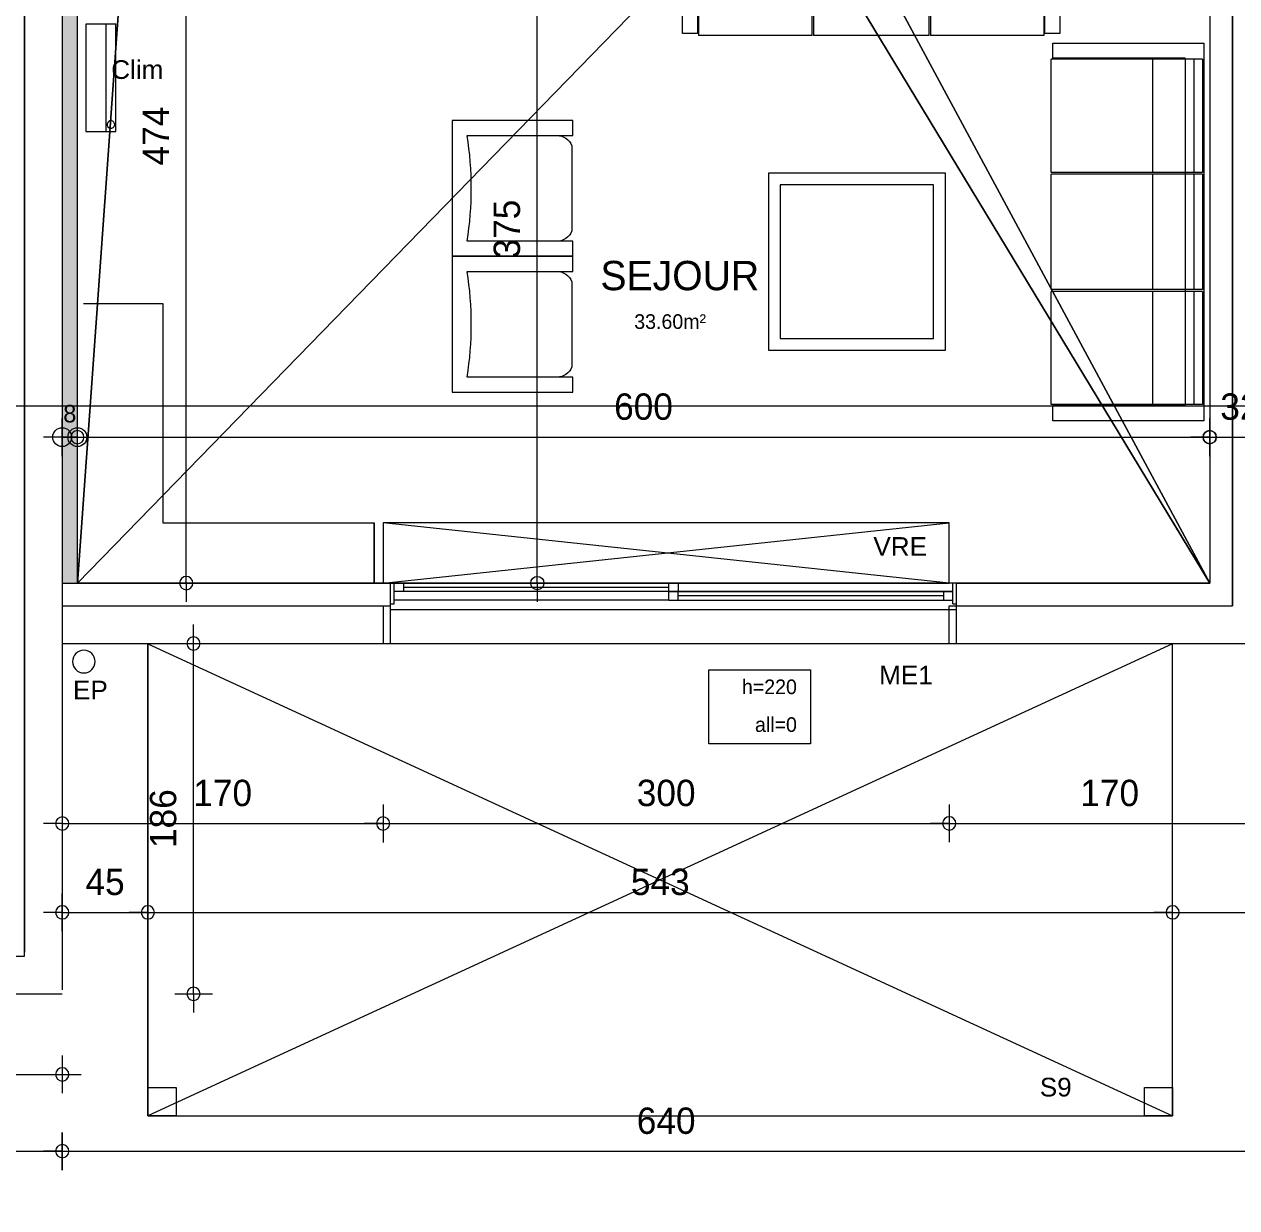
# Model space of a CAD drawing. Header units: metres. Extents: x -30.4 to 29.6, y -50.6 to 0.4.
# Drawn here: x -22.44 to -16.02, y -32.6 to -26.34 of the extents above; entities that cross this region are included whole.
import ezdxf
from ezdxf.enums import TextEntityAlignment as Align
from ezdxf.lldxf.tags import DXFTag

# ---------------------------------------------------------------- set-up
doc = ezdxf.new("R2010")
doc.units = ezdxf.units.M
doc.header["$MEASUREMENT"] = 0
for name, color, linetype in [('Calque commun', 7, 'Continuous'), ('Cotations', 7, 'Continuous'), ('Textes', 7, 'Continuous')]:
    doc.layers.add(name, color=color, linetype=linetype)
doc.styles.add('Arial4', font='arial.ttf', dxfattribs={"height": 0.098961})
doc.styles.add('Century Gothic', font='GOTHIC.TTF', dxfattribs={"height": 0.139636})
doc.styles.add('Century Gothic15', font='GOTHIC.TTF', dxfattribs={"height": 0.155151})
doc.styles.add('Century Gothic17', font='GOTHIC.TTF', dxfattribs={"height": 0.09309})
doc.styles.add('Century Gothic7', font='GOTHIC.TTF', dxfattribs={"height": 0.077575})
tags = doc.linetypes.add('DASHDOT2', pattern=[0.5, 0.25, -0.125, 0, -0.125]).pattern_tags.tags
tags[10:11] = [DXFTag(74, 4), DXFTag(75, 0), DXFTag(340, '0'), DXFTag(46, 1.0), DXFTag(50, 0.0), DXFTag(44, 0.0), DXFTag(45, 0.0)]
tags[8:9] = [DXFTag(74, 4), DXFTag(75, 0), DXFTag(340, '0'), DXFTag(46, 1.0), DXFTag(50, 0.0), DXFTag(44, 0.0), DXFTag(45, 0.0)]
tags[6:7] = [DXFTag(74, 4), DXFTag(75, 0), DXFTag(340, '0'), DXFTag(46, 1.0), DXFTag(50, 0.0), DXFTag(44, 0.0), DXFTag(45, 0.0)]
tags[4:5] = [DXFTag(74, 4), DXFTag(75, 0), DXFTag(340, '0'), DXFTag(46, 1.0), DXFTag(50, 0.0), DXFTag(44, 0.0), DXFTag(45, 0.0)]
tags = doc.linetypes.add('DOT2', pattern=[0.125, 0, -0.125]).pattern_tags.tags
tags[6:7] = [DXFTag(74, 4), DXFTag(75, 0), DXFTag(340, '0'), DXFTag(46, 1.0), DXFTag(50, 0.0), DXFTag(44, 0.0), DXFTag(45, 0.0)]
tags[4:5] = [DXFTag(74, 4), DXFTag(75, 0), DXFTag(340, '0'), DXFTag(46, 1.0), DXFTag(50, 0.0), DXFTag(44, 0.0), DXFTag(45, 0.0)]
tags = doc.linetypes.add('HIDDEN', pattern=[0.375, 0.25, -0.125]).pattern_tags.tags
tags[6:7] = [DXFTag(74, 4), DXFTag(75, 0), DXFTag(340, '0'), DXFTag(46, 1.0), DXFTag(50, 0.0), DXFTag(44, 0.0), DXFTag(45, 0.0)]
tags[4:5] = [DXFTag(74, 4), DXFTag(75, 0), DXFTag(340, '0'), DXFTag(46, 1.0), DXFTag(50, 0.0), DXFTag(44, 0.0), DXFTag(45, 0.0)]
tags = doc.linetypes.add('HIDDEN2', pattern=[0.1875, 0.125, -0.0625]).pattern_tags.tags
tags[6:7] = [DXFTag(74, 4), DXFTag(75, 0), DXFTag(340, '0'), DXFTag(46, 1.0), DXFTag(50, 0.0), DXFTag(44, 0.0), DXFTag(45, 0.0)]
tags[4:5] = [DXFTag(74, 4), DXFTag(75, 0), DXFTag(340, '0'), DXFTag(46, 1.0), DXFTag(50, 0.0), DXFTag(44, 0.0), DXFTag(45, 0.0)]

# ---------------------------------------------------------------- blocks, each defined once
blk = doc.blocks.new('Block17413')
at = {"layer": 'Calque commun', "color": 7, "linetype": 'Continuous', "lineweight": 18}
blk.add_line((-22.2388, -22.4506), (-22.2388, -31.4506), dxfattribs=at)
at = {"layer": 'Calque commun', "color": 7, "linetype": 'Continuous', "lineweight": 9}
for p, q in [((-22.4388, -22.6506), (-22.4388, -31.2507)), ((-22.5588, -22.7707), (-22.5588, -31.1306))]:
    blk.add_line(p, q, dxfattribs=at)
blk = doc.blocks.new('Block17414')
at = {"layer": 'Calque commun', "color": 7, "linetype": 'Continuous', "lineweight": 9}
blk.add_line((-24.0388, -31.2707), (-22.4388, -31.2707), dxfattribs=at)
at = {"layer": 'Calque commun', "color": 7, "linetype": 'Continuous', "lineweight": 18}
blk.add_line((-24.0388, -31.4706), (-22.2388, -31.4706), dxfattribs=at)
blk = doc.blocks.new('Block25478')
at = {"layer": 'Calque commun', "color": 7, "linetype": 'Continuous', "lineweight": 18}
blk.add_line((-15.8388, -20.6153), (-15.8388, -29.6153), dxfattribs=at)
at = {"layer": 'Calque commun', "color": 7, "linetype": 'Continuous', "lineweight": 9}
for p, q in [((-16.0388, -20.8153), (-16.0388, -29.4153)), ((-16.1588, -20.9353), (-16.1588, -29.2952))]:
    blk.add_line(p, q, dxfattribs=at)
blk = doc.blocks.new('Block25479')
at = {"layer": 'Calque commun', "color": 7, "linetype": 'Continuous', "lineweight": 9}
for p, q in [((-22.2388, -29.2952), (-22.2388, -29.6153)), ((-22.2388, -29.2952), (-20.4996, -29.2952)), ((-17.4996, -29.2952), (-16.1588, -29.2952)), ((-22.2388, -29.4153), (-20.4996, -29.4153)), ((-17.4996, -29.4153), (-16.0388, -29.4153))]:
    blk.add_line(p, q, dxfattribs=at)
at = {"layer": 'Calque commun', "color": 7, "linetype": 'Continuous', "lineweight": 18}
for p, q in [((-22.2388, -29.6153), (-20.4996, -29.6153)), ((-17.4996, -29.6153), (-15.8388, -29.6153))]:
    blk.add_line(p, q, dxfattribs=at)
blk = doc.blocks.new('new3')
at = {"layer": 'Calque commun', "color": 5, "linetype": 'Continuous', "lineweight": 9}
blk.add_arc((0, 0), 0.5, 0, 359.99941, dxfattribs=at)
blk = doc.blocks.new('DimLine25498')
at = {"layer": 'Calque commun', "color": 5, "linetype": 'Continuous', "lineweight": 9}
for p, q in [((-22.2388, -32.2047), (-22.2388, -32.4047)), ((-22.2388, -32.3047), (-22.3388, -32.3047)), ((-22.2388, -32.3047), (-15.8388, -32.3047))]:
    blk.add_line(p, q, dxfattribs=at)
at = {"layer": 'Calque commun', "color": 5, "linetype": 'Continuous', "lineweight": 9, "xscale": 0.07000000029802322, "yscale": 0.07000000029802322, "zscale": 0.07000000029802322}
blk.add_blockref('new3', (-22.2388, -32.3047), dxfattribs=at)
at = {"layer": 'Calque commun', "color": 5, "linetype": 'Continuous', "lineweight": 9, "style": 'Century Gothic'}
blk.add_text('640', height=0.13964, dxfattribs=at).set_placement((-19.0388, -32.2547), align=Align.BOTTOM_CENTER)
blk = doc.blocks.new('new8')
at = {"layer": 'Calque commun', "color": 5, "linetype": 'Continuous', "lineweight": 9}
blk.add_arc((0, 0), 0.5, 0, 359.99941, dxfattribs=at)
blk = doc.blocks.new('DimLine27372')
at = {"layer": 'Calque commun', "color": 5, "linetype": 'Continuous', "lineweight": 9}
for p, q in [((-22.2388, -32.4047, 0), (-22.2388, -32.2047, 0)), ((-28.8388, -32.3047, 0), (-22.2388, -32.3047, 0)), ((-22.2388, -32.3047, 0), (-22.1388, -32.3047, 0))]:
    blk.add_line(p, q, dxfattribs=at)
at = {"layer": 'Calque commun', "color": 5, "linetype": 'Continuous', "lineweight": 9, "xscale": 0.07000000029802322, "yscale": 0.07000000029802322, "zscale": 0.07000000029802322}
blk.add_blockref('new8', (-22.2388, -32.3047, 0), dxfattribs=at)
blk = doc.blocks.new('new15')
at = {"layer": 'Calque commun', "color": 5, "linetype": 'Continuous', "lineweight": 9}
blk.add_arc((0, 0), 0.5, 0, 359.99941, dxfattribs=at)
blk = doc.blocks.new('new16')
at = {"layer": 'Calque commun', "color": 5, "linetype": 'Continuous', "lineweight": 9}
blk.add_arc((0, 0), 0.5, 0, 359.99941, dxfattribs=at)
blk = doc.blocks.new('DimLine27605')
at = {"layer": 'Calque commun', "color": 5, "linetype": 'Continuous', "lineweight": 9}
for p, q in [((-20.5388, -30.4686), (-20.5388, -30.6686)), ((-17.5388, -30.4683), (-17.5388, -30.6683)), ((-20.5388, -30.5686), (-20.6388, -30.5686)), ((-20.5388, -30.5686), (-17.5388, -30.5683)), ((-17.5388, -30.5683), (-17.4388, -30.5683))]:
    blk.add_line(p, q, dxfattribs=at)
at = {"layer": 'Calque commun', "color": 5, "linetype": 'Continuous', "lineweight": 9, "xscale": 0.07000000054080935, "yscale": 0.07000000054080935, "zscale": 0.07000000029802322, "rotation": 0.004772001190370842}
for name, p in [('new15', (-20.5388, -30.5686)), ('new16', (-17.5388, -30.5683))]:
    blk.add_blockref(name, p, dxfattribs=at)
at = {"layer": 'Calque commun', "color": 5, "linetype": 'Continuous', "lineweight": 9, "style": 'Century Gothic'}
blk.add_text('300', height=0.13964, rotation=0.00477, dxfattribs=at).set_placement((-19.0388, -30.5185), align=Align.BOTTOM_CENTER)
blk = doc.blocks.new('new17')
at = {"layer": 'Calque commun', "color": 5, "linetype": 'Continuous', "lineweight": 9}
blk.add_arc((0, 0), 0.5, 0, 359.99941, dxfattribs=at)
blk = doc.blocks.new('new18')
at = {"layer": 'Calque commun', "color": 5, "linetype": 'Continuous', "lineweight": 9}
blk.add_arc((0, 0), 0.5, 0, 359.99941, dxfattribs=at)
blk = doc.blocks.new('DimLine27613')
at = {"layer": 'Calque commun', "color": 5, "linetype": 'Continuous', "lineweight": 9}
for p, q in [((-22.2388, -30.4686), (-22.2388, -30.6686)), ((-20.5388, -30.4686), (-20.5388, -30.6686)), ((-22.2388, -30.5686), (-22.3388, -30.5686)), ((-22.2388, -30.5686), (-20.5388, -30.5686)), ((-20.5388, -30.5686), (-20.4388, -30.5686))]:
    blk.add_line(p, q, dxfattribs=at)
at = {"layer": 'Calque commun', "color": 5, "linetype": 'Continuous', "lineweight": 9, "xscale": 0.07000000029802322, "yscale": 0.07000000029802322, "zscale": 0.07000000029802322}
for name, p in [('new17', (-22.2388, -30.5686)), ('new18', (-20.5388, -30.5686))]:
    blk.add_blockref(name, p, dxfattribs=at)
at = {"layer": 'Calque commun', "color": 5, "linetype": 'Continuous', "lineweight": 9, "style": 'Century Gothic'}
blk.add_text('170', height=0.13964, dxfattribs=at).set_placement((-21.3888, -30.5186), align=Align.BOTTOM_CENTER)
blk = doc.blocks.new('new19')
at = {"layer": 'Calque commun', "color": 5, "linetype": 'Continuous', "lineweight": 9}
blk.add_arc((0, 0), 0.5, 0, 359.99941, dxfattribs=at)
blk = doc.blocks.new('new20')
at = {"layer": 'Calque commun', "color": 5, "linetype": 'Continuous', "lineweight": 9}
blk.add_arc((0, 0), 0.5, 0, 359.99941, dxfattribs=at)
blk = doc.blocks.new('DimLine27621')
at = {"layer": 'Calque commun', "color": 5, "linetype": 'Continuous', "lineweight": 9}
for p, q in [((-17.5388, -30.4683), (-17.5388, -30.6683)), ((-15.8388, -30.4686), (-15.8388, -30.6686)), ((-17.5388, -30.5683), (-17.6388, -30.5683)), ((-17.5388, -30.5683), (-15.8388, -30.5686)), ((-15.8388, -30.5686), (-15.7388, -30.5686))]:
    blk.add_line(p, q, dxfattribs=at)
at = {"layer": 'Calque commun', "color": 5, "linetype": 'Continuous', "lineweight": 9, "xscale": 0.07000000105440485, "yscale": 0.07000000105440485, "zscale": 0.07000000029802322, "rotation": -0.008422850479484262}
for name, p in [('new19', (-17.5388, -30.5683)), ('new20', (-15.8388, -30.5686))]:
    blk.add_blockref(name, p, dxfattribs=at)
at = {"layer": 'Calque commun', "color": 5, "linetype": 'Continuous', "lineweight": 9, "style": 'Century Gothic'}
blk.add_text('170', height=0.13964, rotation=359.99158, dxfattribs=at).set_placement((-16.6888, -30.5185), align=Align.BOTTOM_CENTER)
blk = doc.blocks.new('new25')
at = {"layer": 'Calque commun', "color": 5, "linetype": 'Continuous', "lineweight": 9}
blk.add_arc((0, 0), 0.5, 0, 359.99941, dxfattribs=at)
blk = doc.blocks.new('new26')
at = {"layer": 'Calque commun', "color": 5, "linetype": 'Continuous', "lineweight": 9}
blk.add_arc((0, 0), 0.5, 0, 359.99941, dxfattribs=at)
blk = doc.blocks.new('DimLine27645')
at = {"layer": 'Calque commun', "color": 5, "linetype": 'Continuous', "lineweight": 9}
for p, q in [((-24.0388, -31.7978), (-24.0388, -31.9978)), ((-22.2388, -31.7978), (-22.2388, -31.9978)), ((-24.0388, -31.8978), (-24.1388, -31.8978)), ((-24.0388, -31.8978), (-22.2388, -31.8978)), ((-22.2388, -31.8978), (-22.1388, -31.8978))]:
    blk.add_line(p, q, dxfattribs=at)
at = {"layer": 'Calque commun', "color": 5, "linetype": 'Continuous', "lineweight": 9, "xscale": 0.07000000029802322, "yscale": 0.07000000029802322, "zscale": 0.07000000029802322}
for name, p in [('new25', (-24.0388, -31.8978)), ('new26', (-22.2388, -31.8978))]:
    blk.add_blockref(name, p, dxfattribs=at)
at = {"layer": 'Calque commun', "color": 5, "linetype": 'Continuous', "lineweight": 9, "style": 'Century Gothic'}
blk.add_text('180', height=0.13964, dxfattribs=at).set_placement((-23.1388, -31.8478), align=Align.BOTTOM_CENTER)
blk = doc.blocks.new('new39')
at = {"layer": 'Calque commun', "color": 5, "linetype": 'Continuous', "lineweight": 9}
blk.add_arc((0, 0), 0.5, 0, 359.99941, dxfattribs=at)
blk = doc.blocks.new('new40')
at = {"layer": 'Calque commun', "color": 5, "linetype": 'Continuous', "lineweight": 9}
blk.add_arc((0, 0), 0.5, 0, 359.99941, dxfattribs=at)
blk = doc.blocks.new('DimLine28175')
at = {"layer": 'Calque commun', "color": 5, "linetype": 'Continuous', "lineweight": 9}
for p, q in [((-21.5431, -29.6153), (-21.5431, -29.5153)), ((-21.6431, -29.6153), (-21.4431, -29.6153)), ((-21.5431, -31.4706), (-21.5431, -29.6153)), ((-21.6431, -31.4706), (-21.4431, -31.4706)), ((-21.5431, -31.4706), (-21.5431, -31.5707))]:
    blk.add_line(p, q, dxfattribs=at)
at = {"layer": 'Calque commun', "color": 5, "linetype": 'Continuous', "lineweight": 9, "xscale": 0.07000000029802322, "yscale": 0.07000000029802322, "zscale": 0.07000000029802322, "rotation": 90}
for name, p in [('new40', (-21.5431, -29.6153)), ('new39', (-21.5431, -31.4706))]:
    blk.add_blockref(name, p, dxfattribs=at)
at = {"layer": 'Calque commun', "color": 5, "linetype": 'Continuous', "lineweight": 9, "style": 'Century Gothic'}
blk.add_text('186', height=0.13964, rotation=90, dxfattribs=at).set_placement((-21.5931, -30.543), align=Align.BOTTOM_CENTER)
blk = doc.blocks.new('new47')
at = {"layer": 'Calque commun', "color": 5, "linetype": 'Continuous', "lineweight": 9}
blk.add_arc((0, 0), 0.5, 0, 359.99941, dxfattribs=at)
blk = doc.blocks.new('new48')
at = {"layer": 'Calque commun', "color": 5, "linetype": 'Continuous', "lineweight": 9}
blk.add_arc((0, 0), 0.5, 0, 359.99941, dxfattribs=at)
blk = doc.blocks.new('DimLine29795')
at = {"layer": 'Calque commun', "color": 5, "linetype": 'Continuous', "lineweight": 9}
for p, q in [((-16.1588, -28.6223), (-16.1588, -28.4223)), ((-15.8388, -28.6223), (-15.8388, -28.4223)), ((-16.1588, -28.5223), (-16.2588, -28.5223)), ((-16.1588, -28.5223), (-15.8388, -28.5223)), ((-15.8388, -28.5223), (-15.7388, -28.5223))]:
    blk.add_line(p, q, dxfattribs=at)
at = {"layer": 'Calque commun', "color": 5, "linetype": 'Continuous', "lineweight": 9, "extrusion": (0, 0, -1), "xscale": 0.07000000029802322, "yscale": 0.07000000029802322, "zscale": 0.07000000029802322}
for name, p in [('new47', (16.1588, -28.5223)), ('new48', (15.8388, -28.5223))]:
    blk.add_blockref(name, p, dxfattribs=at)
at = {"layer": 'Calque commun', "color": 5, "linetype": 'Continuous', "lineweight": 9, "style": 'Century Gothic'}
blk.add_text('32', height=0.13964, dxfattribs=at).set_placement((-15.9988, -28.4723), align=Align.BOTTOM_CENTER)
blk = doc.blocks.new('new447')
at = {"layer": 'Calque commun', "color": 5, "linetype": 'Continuous', "lineweight": 9}
blk.add_arc((0, 0), 0.5, 0, 359.99941, dxfattribs=at)
blk = doc.blocks.new('new448')
at = {"layer": 'Calque commun', "color": 5, "linetype": 'Continuous', "lineweight": 9}
blk.add_arc((0, 0), 0.5, 0, 359.99941, dxfattribs=at)
blk = doc.blocks.new('DimLine47105')
at = {"layer": 'Calque commun', "color": 5, "linetype": 'Continuous', "lineweight": 9}
for p, q in [((-22.2388, -31.1394), (-22.2388, -30.9394)), ((-21.7851, -31.1394), (-21.7851, -30.9394)), ((-22.2388, -31.0394), (-22.3388, -31.0394)), ((-22.2388, -31.0394), (-21.7851, -31.0394)), ((-21.7851, -31.0394), (-21.6851, -31.0394))]:
    blk.add_line(p, q, dxfattribs=at)
at = {"layer": 'Calque commun', "color": 5, "linetype": 'Continuous', "lineweight": 9, "xscale": 0.07000000029802322, "yscale": 0.07000000029802322, "zscale": 0.07000000029802322}
for name, p in [('new447', (-22.2388, -31.0394)), ('new448', (-21.7851, -31.0394))]:
    blk.add_blockref(name, p, dxfattribs=at)
at = {"layer": 'Calque commun', "color": 5, "linetype": 'Continuous', "lineweight": 9, "style": 'Century Gothic'}
blk.add_text('45', height=0.13964, dxfattribs=at).set_placement((-22.012, -30.9894), align=Align.BOTTOM_CENTER)
blk = doc.blocks.new('new449')
at = {"layer": 'Calque commun', "color": 5, "linetype": 'Continuous', "lineweight": 9}
blk.add_arc((0, 0), 0.5, 0, 359.99941, dxfattribs=at)
blk = doc.blocks.new('new450')
at = {"layer": 'Calque commun', "color": 5, "linetype": 'Continuous', "lineweight": 9}
blk.add_arc((0, 0), 0.5, 0, 359.99941, dxfattribs=at)
blk = doc.blocks.new('DimLine47113')
at = {"layer": 'Calque commun', "color": 5, "linetype": 'Continuous', "lineweight": 9}
for p, q in [((-21.7851, -31.1394), (-21.7851, -30.9394)), ((-16.3551, -31.1394), (-16.3551, -30.9394)), ((-21.7851, -31.0394), (-21.8851, -31.0394)), ((-21.7851, -31.0394), (-16.3551, -31.0394)), ((-16.3551, -31.0394), (-16.2551, -31.0394))]:
    blk.add_line(p, q, dxfattribs=at)
at = {"layer": 'Calque commun', "color": 5, "linetype": 'Continuous', "lineweight": 9, "xscale": 0.07000000029802322, "yscale": 0.07000000029802322, "zscale": 0.07000000029802322}
for name, p in [('new449', (-21.7851, -31.0394)), ('new450', (-16.3551, -31.0394))]:
    blk.add_blockref(name, p, dxfattribs=at)
at = {"layer": 'Calque commun', "color": 5, "linetype": 'Continuous', "lineweight": 9, "style": 'Century Gothic'}
blk.add_text('543', height=0.13964, dxfattribs=at).set_placement((-19.0701, -30.9894), align=Align.BOTTOM_CENTER)
blk = doc.blocks.new('new451')
at = {"layer": 'Calque commun', "color": 5, "linetype": 'Continuous', "lineweight": 9}
blk.add_arc((0, 0), 0.5, 0, 359.99941, dxfattribs=at)
blk = doc.blocks.new('new452')
at = {"layer": 'Calque commun', "color": 5, "linetype": 'Continuous', "lineweight": 9}
blk.add_arc((0, 0), 0.5, 0, 359.99941, dxfattribs=at)
blk = doc.blocks.new('DimLine47121')
at = {"layer": 'Calque commun', "color": 5, "linetype": 'Continuous', "lineweight": 9}
for p, q in [((-16.3551, -31.1394), (-16.3551, -30.9394)), ((-15.2838, -31.1394), (-15.2838, -30.9394)), ((-16.3551, -31.0394), (-16.4551, -31.0394)), ((-16.3551, -31.0394), (-15.2838, -31.0394)), ((-15.2838, -31.0394), (-15.1838, -31.0394))]:
    blk.add_line(p, q, dxfattribs=at)
at = {"layer": 'Calque commun', "color": 5, "linetype": 'Continuous', "lineweight": 9, "xscale": 0.07000000029802322, "yscale": 0.07000000029802322, "zscale": 0.07000000029802322}
for name, p in [('new451', (-16.3551, -31.0394)), ('new452', (-15.2838, -31.0394))]:
    blk.add_blockref(name, p, dxfattribs=at)
at = {"layer": 'Calque commun', "color": 5, "linetype": 'Continuous', "lineweight": 9, "style": 'Century Gothic'}
blk.add_text('107', height=0.13964, dxfattribs=at).set_placement((-15.8195, -30.9894), align=Align.BOTTOM_CENTER)
blk = doc.blocks.new('sofa3-2')
at = {"layer": 'Calque commun', "color": 8, "linetype": 'ByBlock', "lineweight": 9}
for p, q in [((0, 0), (0, -0.8)), ((2, 0), (0, 0)), ((2, 0), (2, 0)), ((2, 0), (2, 0)), ((2, 0), (2, 0)), ((2, 0), (2, 0)), ((2, -0.8), (2, 0)), ((0.685, -0.0067), (0.085, -0.0067)), ((0.085, -0.0067), (0.085, -0.1)), ((0.685, -0.054), (0.085, -0.054)), ((0.685, -0.0067), (0.685, -0.1)), ((1.305, -0.0067), (0.695, -0.0067)), ((0.695, -0.0067), (0.695, -0.1)), ((1.305, -0.054), (0.695, -0.054)), ((1.305, -0.0067), (1.305, -0.1)), ((1.915, -0.0067), (1.315, -0.0067)), ((1.315, -0.0067), (1.315, -0.1)), ((1.915, -0.054), (1.315, -0.054)), ((1.915, -0.0067), (1.915, -0.1)), ((0.08, -0.1), (0.08, -0.1)), ((0.08, -0.1), (0.08, -0.1)), ((0.08, -0.1), (0.08, -0.1)), ((0.08, -0.1), (0.08, -0.1)), ((0.085, -0.1), (0.08, -0.1)), ((0.08, -0.74), (0.08, -0.1)), ((0.685, -0.1), (0.085, -0.1)), ((0.085, -0.1), (0.085, -0.14)), ((0.085, -0.11), (0.085, -0.11)), ((0.085, -0.11), (0.085, -0.11)), ((0.695, -0.1), (0.685, -0.1)), ((0.685, -0.1), (0.685, -0.14)), ((0.685, -0.11), (0.685, -0.11)), ((0.685, -0.11), (0.685, -0.11)), ((1.305, -0.1), (0.695, -0.1)), ((0.695, -0.1), (0.695, -0.14)), ((0.695, -0.11), (0.695, -0.11)), ((0.695, -0.11), (0.695, -0.11)), ((1.315, -0.1), (1.305, -0.1)), ((1.305, -0.1), (1.305, -0.14)), ((1.305, -0.11), (1.305, -0.11)), ((1.305, -0.11), (1.305, -0.11)), ((1.915, -0.1), (1.315, -0.1)), ((1.315, -0.1), (1.315, -0.14)), ((1.315, -0.11), (1.315, -0.11)), ((1.315, -0.11), (1.315, -0.11)), ((1.92, -0.1), (1.915, -0.1)), ((1.915, -0.1), (1.915, -0.14)), ((1.915, -0.11), (1.915, -0.11)), ((1.915, -0.11), (1.915, -0.11)), ((1.92, -0.1), (1.92, -0.1)), ((1.92, -0.1), (1.92, -0.1)), ((1.92, -0.1), (1.92, -0.1)), ((1.92, -0.1), (1.92, -0.1)), ((1.92, -0.1), (1.92, -0.74)), ((0.085, -0.14), (0.085, -0.81)), ((0.685, -0.14), (0.685, -0.81)), ((0.695, -0.14), (0.695, -0.81)), ((1.305, -0.14), (1.305, -0.81)), ((1.315, -0.14), (1.315, -0.81)), ((1.915, -0.14), (1.915, -0.81)), ((0.085, -0.27), (0.685, -0.27)), ((0.695, -0.27), (1.305, -0.27)), ((1.315, -0.27), (1.915, -0.27)), ((0.08, -0.76), (0.08, -0.74)), ((0.08, -0.8), (0.08, -0.76)), ((1.92, -0.74), (1.92, -0.76)), ((1.92, -0.76), (1.92, -0.8)), ((0, -0.8), (0, -0.8)), ((0, -0.8), (0, -0.8)), ((0, -0.8), (0.08, -0.8)), ((0.08, -0.8), (0.08, -0.8)), ((0.08, -0.8), (0.08, -0.8)), ((0.085, -0.81), (0.085, -0.81)), ((0.085, -0.81), (0.085, -0.81)), ((0.085, -0.81), (0.685, -0.81)), ((0.685, -0.81), (0.685, -0.81)), ((0.685, -0.81), (0.685, -0.81)), ((0.695, -0.81), (0.695, -0.81)), ((0.695, -0.81), (0.695, -0.81)), ((0.695, -0.81), (1.305, -0.81)), ((1.305, -0.81), (1.305, -0.81)), ((1.305, -0.81), (1.305, -0.81)), ((1.315, -0.81), (1.315, -0.81)), ((1.315, -0.81), (1.315, -0.81)), ((1.315, -0.81), (1.915, -0.81)), ((1.915, -0.81), (1.915, -0.81)), ((1.915, -0.81), (1.915, -0.81)), ((1.92, -0.8), (1.92, -0.8)), ((1.92, -0.8), (1.92, -0.8)), ((1.92, -0.8), (2, -0.8))]:
    blk.add_line(p, q, dxfattribs=at)
blk = doc.blocks.new('lrtbl3-2')
at = {"layer": 'Calque commun', "color": 8, "linetype": 'ByBlock', "lineweight": 9}
for p, q in [((0, 0), (0.6, 0)), ((0, -0.6), (0, 0)), ((0.6, 0), (0.6, -0.6)), ((0.04, -0.04), (0.56, -0.04)), ((0.04, -0.56), (0.04, -0.04)), ((0.56, -0.04), (0.56, -0.56)), ((0.56, -0.56), (0.04, -0.56)), ((0.6, -0.6), (0, -0.6))]:
    blk.add_line(p, q, dxfattribs=at)
blk = doc.blocks.new('armchr2')
at = {"layer": 'Calque commun', "color": 8, "linetype": 'ByBlock', "lineweight": 9}
for p, q in [((0, -0.8), (0, 0)), ((0, 0), (0.9, 0)), ((0.9, 0), (0.9, -0.8)), ((0.1, -0.1), (0.1, -0.8)), ((0.8, -0.8), (0.8, -0.1)), ((0.1, -0.8), (0, -0.8)), ((0.1679, -0.7933), (0.7321, -0.7933)), ((0.9, -0.8), (0.8, -0.8))]:
    blk.add_line(p, q, dxfattribs=at)
at = {"layer": 'Calque commun', "color": 8, "linetype": 'ByBlock', "lineweight": 9, "extrusion": (0, 0, -1)}
blk.add_arc((-0.45, 2.0941), 2.2218, 260.93654, 279.06347, dxfattribs=at)
at = {"layer": 'Calque commun', "color": 8, "linetype": 'ByBlock', "lineweight": 9}
for centre, start, end in [((0.2046, -0.6954), 179.77216, 249.452), ((0.6954, -0.6954), 290.54802, 0.22787)]:
    blk.add_arc(centre, 0.1046, start, end, dxfattribs=at)
blk = doc.blocks.new('XMODULE1PGNONPMR')
at = {"layer": 'Calque commun', "color": 5, "linetype": 'Continuous', "lineweight": 9}
blk.add_arc((0, 0), 0.5, 0, 359.99941, dxfattribs=at)
blk = doc.blocks.new('XMODULE1PGNONPMR2')
at = {"layer": 'Calque commun', "color": 5, "linetype": 'Continuous', "lineweight": 9}
blk.add_arc((0, 0), 0.5, 0, 359.99941, dxfattribs=at)
blk = doc.blocks.new('DimLine53340')
at = {"layer": 'Calque commun', "color": 5, "linetype": 'Continuous', "lineweight": 9}
for p, q in [((6.8815, -23.6782), (6.8815, -23.4782)), ((12.8815, -23.6782), (12.8815, -23.4782)), ((6.8815, -23.5782), (6.7815, -23.5782)), ((6.8815, -23.5782), (12.8815, -23.5782)), ((12.8815, -23.5782), (12.9815, -23.5782))]:
    blk.add_line(p, q, dxfattribs=at)
at = {"layer": 'Calque commun', "color": 5, "linetype": 'Continuous', "lineweight": 9, "xscale": 0.07000000029802322, "yscale": 0.07000000029802322, "zscale": 0.07000000029802322}
for name, p in [('XMODULE1PGNONPMR', (6.8815, -23.5782)), ('XMODULE1PGNONPMR2', (12.8815, -23.5782))]:
    blk.add_blockref(name, p, dxfattribs=at)
at = {"layer": 'Calque commun', "color": 5, "linetype": 'Continuous', "lineweight": 9, "style": 'Century Gothic'}
blk.add_text('600', height=0.13964, dxfattribs=at).set_placement((9.8815, -23.5282), align=Align.BOTTOM_CENTER)
blk = doc.blocks.new('XMODULE1PGNONPMR13')
at = {"layer": 'Calque commun', "color": 5, "linetype": 'Continuous', "lineweight": 9}
blk.add_arc((0, 0), 0.5, 0, 359.99941, dxfattribs=at)
blk = doc.blocks.new('XMODULE1PGNONPMR14')
at = {"layer": 'Calque commun', "color": 5, "linetype": 'Continuous', "lineweight": 9}
blk.add_arc((0, 0), 0.5, 0, 359.99941, dxfattribs=at)
blk = doc.blocks.new('DimLine53396')
at = {"layer": 'Calque commun', "color": 5, "linetype": 'Continuous', "lineweight": 9}
for p, q in [((9.3189, -20.6013), (9.3189, -20.5013)), ((9.4189, -20.6013), (9.2189, -20.6013)), ((9.3189, -24.3512), (9.3189, -20.6013)), ((9.2189, -24.3512), (9.4189, -24.3512)), ((9.3189, -24.3512), (9.3189, -24.4512))]:
    blk.add_line(p, q, dxfattribs=at)
at = {"layer": 'Calque commun', "color": 5, "linetype": 'Continuous', "lineweight": 9, "extrusion": (0, 0, -1), "xscale": 0.07000000029802322, "yscale": 0.07000000029802322, "zscale": 0.07000000029802322, "rotation": 90}
for name, p in [('XMODULE1PGNONPMR14', (-9.3189, -20.6013)), ('XMODULE1PGNONPMR13', (-9.3189, -24.3512))]:
    blk.add_blockref(name, p, dxfattribs=at)
at = {"layer": 'Calque commun', "color": 5, "linetype": 'Continuous', "lineweight": 9, "style": 'Century Gothic'}
blk.add_text('375', height=0.13964, rotation=90.00009, dxfattribs=at).set_placement((9.2689, -22.4762), align=Align.BOTTOM_CENTER)
blk = doc.blocks.new('XMODULE1PGNONPMR43')
at = {"layer": 'Calque commun', "color": 5, "linetype": 'Continuous', "lineweight": 9}
blk.add_arc((0, 0), 0.5, 0, 359.99941, dxfattribs=at)
blk = doc.blocks.new('XMODULE1PGNONPMR44')
at = {"layer": 'Calque commun', "color": 5, "linetype": 'Continuous', "lineweight": 9}
blk.add_arc((0, 0), 0.5, 0, 359.99941, dxfattribs=at)
blk = doc.blocks.new('DimLine55729')
at = {"layer": 'Calque commun', "color": 5, "linetype": 'Continuous', "lineweight": 9}
for p, q in [((7.4587, -19.6158), (7.4587, -19.5158)), ((7.3587, -19.6158), (7.5587, -19.6158)), ((7.4587, -24.3512), (7.4587, -19.6158)), ((7.3587, -24.3512), (7.5587, -24.3512)), ((7.4587, -24.3512), (7.4587, -24.4512))]:
    blk.add_line(p, q, dxfattribs=at)
at = {"layer": 'Calque commun', "color": 5, "linetype": 'Continuous', "lineweight": 9, "xscale": 0.07000000029802322, "yscale": 0.07000000029802322, "zscale": 0.07000000029802322, "rotation": 90}
for name, p in [('XMODULE1PGNONPMR44', (7.4587, -19.6158)), ('XMODULE1PGNONPMR43', (7.4587, -24.3512))]:
    blk.add_blockref(name, p, dxfattribs=at)
at = {"layer": 'Calque commun', "color": 5, "linetype": 'Continuous', "lineweight": 9, "style": 'Century Gothic'}
blk.add_text('474', height=0.13964, rotation=90.00003, dxfattribs=at).set_placement((7.4087, -21.9835), align=Align.BOTTOM_CENTER)
blk = doc.blocks.new('clim-int2')
at = {"layer": 'Calque commun', "color": 0, "linetype": 'ByBlock', "lineweight": 9}
for p, q in [((0.5671, 0.16), (0, 0.16)), ((0, 0.16), (0, 0)), ((0.5671, 0), (0.5671, 0.16)), ((0, 0.106), (0.5671, 0.106)), ((0, 0), (0.5671, 0))]:
    blk.add_line(p, q, dxfattribs=at)
blk.add_arc((0.531, 0.1338), 0.02, 329.99999, 329.9994, dxfattribs=at)
blk = doc.blocks.new('XMODULE1PGNONPMR63')
at = {"layer": 'Calque commun', "color": 5, "linetype": 'Continuous', "lineweight": 9}
blk.add_arc((0, 0), 0.5, 0, 359.99941, dxfattribs=at)
blk = doc.blocks.new('XMODULE1PGNONPMR64')
at = {"layer": 'Calque commun', "color": 5, "linetype": 'Continuous', "lineweight": 9}
blk.add_arc((0, 0), 0.5, 0, 359.99941, dxfattribs=at)
blk = doc.blocks.new('DimLine61207')
at = {"layer": 'Calque commun', "color": 5, "linetype": 'Continuous', "lineweight": 9}
for p, q in [((6.8015, -23.6782), (6.8015, -23.4782)), ((6.8815, -23.6782), (6.8815, -23.4782)), ((6.8015, -23.5782), (6.7015, -23.5782)), ((6.8015, -23.5782), (6.8815, -23.5782)), ((6.8815, -23.5782), (6.9815, -23.5782))]:
    blk.add_line(p, q, dxfattribs=at)
at = {"layer": 'Calque commun', "color": 5, "linetype": 'Continuous', "lineweight": 9, "extrusion": (0, 0, -1), "xscale": -0.1000000014901161, "yscale": -0.1000000014901161, "zscale": -0.1000000014901161, "rotation": -180}
for name, p in [('XMODULE1PGNONPMR63', (-6.8015, -23.5782)), ('XMODULE1PGNONPMR64', (-6.8815, -23.5782))]:
    blk.add_blockref(name, p, dxfattribs=at)
at = {"layer": 'Calque commun', "color": 5, "linetype": 'Continuous', "lineweight": 9, "style": 'Century Gothic17'}
blk.add_text('8', height=0.0931, dxfattribs=at).set_placement((6.8415, -23.5282), align=Align.BOTTOM_CENTER)
blk = doc.blocks.new('XMODULE1PGNONPMR75')
at = {"layer": 'Calque commun', "color": 8, "linetype": 'DOT2', "lineweight": 9}
for p, q in [((6.9142, -22.8705), (7.3341, -22.8705)), ((7.3341, -22.8705), (7.3341, -24.0319)), ((7.3341, -24.0319), (8.4546, -24.0319)), ((8.4546, -24.0319), (8.4546, -24.3523)), ((8.4546, -24.3523), (8.4546, -24.0319))]:
    blk.add_line(p, q, dxfattribs=at)
at = {"layer": 'Calque commun', "color": 21, "linetype": 'HIDDEN2', "lineweight": 9, "flags": 128}
blk.add_lwpolyline([(11.5015, -24.3512), (11.5015, -24.0319), (8.5015, -24.0319), (8.5015, -24.3512), (11.5015, -24.3512), (8.5015, -24.0319), (8.5015, -24.3512), (11.5015, -24.0319)], dxfattribs=at)
at = {"layer": 'Calque commun', "color": 91, "linetype": 'Continuous', "lineweight": 9}
blk.add_trace([(6.8015, -24.3512), (6.8015, -19.5658), (6.8815, -24.3512), (6.8815, -19.5658)], dxfattribs=at)
at = {"layer": 'Calque commun', "color": 5, "linetype": 'Continuous', "lineweight": 9}
for name in ['DimLine55729', 'DimLine53396', 'DimLine53340', 'DimLine61207']:
    blk.add_blockref(name, (0, 0), dxfattribs=at)
at = {"layer": 'Calque commun', "color": 0, "linetype": 'DOT2', "lineweight": -2, "extrusion": (0, 0, -1)}
for name, p, xscale, yscale, zscale, rotation in [('sofa3-2', (-12.0877, -20.6404), -1, -1, -1, 180), ('sofa3-2', (-12.8509, -23.4912), -1, -1, -1, -90.00000000000001), ('armchr2', (-8.8669, -21.9005), -0.800000011920929, -0.800000011920929, -0.800000011920929, 89.99999999999999), ('armchr2', (-8.8669, -22.6205), -0.800000011920929, -0.800000011920929, -0.800000011920929, 89.99999999999999)]:
    blk.add_blockref(name, p, dxfattribs=dict(at, xscale=xscale, yscale=yscale, zscale=zscale, rotation=rotation))
at = {"layer": 'Calque commun', "color": 7, "linetype": 'HIDDEN2', "lineweight": -2, "xscale": -1, "yscale": -1, "zscale": -1, "rotation": 90.00000000000001}
blk.add_blockref('clim-int2', (6.9259, -21.3914), dxfattribs=at)
at = {"layer": 'Calque commun', "color": 0, "linetype": 'DOT2', "lineweight": -2, "extrusion": (0, 0, -1), "xscale": -1.5625, "yscale": -1.5625, "zscale": -1.5625}
blk.add_blockref('lrtbl3-2', (-10.5437, -23.1174), dxfattribs=at)
at = {"layer": 'Calque commun', "color": 9, "linetype": 'ByBlock', "lineweight": -2, "style": 'Century Gothic7'}
blk.add_text('33.60m²', height=0.07758, dxfattribs=at).set_placement((9.8324, -22.9274), align=Align.TOP_LEFT)
at = {"layer": 'Textes', "color": 5, "linetype": 'ByBlock', "lineweight": -2, "style": 'Arial4'}
blk.add_text('Clim', height=0.09896, dxfattribs=at).set_placement((7.3374, -21.7105), align=Align.BOTTOM_RIGHT)
at = {"layer": 'Textes', "color": 5, "linetype": 'ByBlock', "lineweight": -2, "style": 'Century Gothic15'}
blk.add_text('SEJOUR', height=0.15515, dxfattribs=at).set_placement((9.6531, -22.6448), align=Align.TOP_LEFT)
at = {"layer": 'Calque commun', "color": 9, "linetype": 'Continuous', "lineweight": 9}
mesh = blk.add_polyface(dxfattribs=at)
corners = [(7.2216, -19.6158), (7.2216, -19.0635), (8.2215, -18.6712), (10.5815, -19.6512), (10.5815, -20.5513), (6.8815, -24.3512), (12.8815, -24.3512), (11.7015, -18.6712), (10.8615, -19.5712), (10.8615, -20.6013), (12.8815, -20.6013), (10.8615, -20.5513), (10.8615, -19.6512), (6.9215, -16.2714), (11.7015, -19.5712), (8.2215, -16.2714), (6.9215, -19.0635), (6.8815, -19.6158)]
mesh.append_faces([[corners[k] for k in face] for face in [(3, 8, 12), (2, 13, 15)]], dxfattribs={"vtx0": -1, "color": 9})
mesh.append_faces([[corners[k] for k in face] for face in [(5, 4, 6)]], dxfattribs={"vtx0": -1, "vtx1": -1, "color": 9})
mesh.append_faces([[corners[k] for k in face] for face in [(4, 0, 2), (3, 7, 8), (5, 0, 4), (4, 9, 6), (1, 13, 2)]], dxfattribs={"vtx0": -1, "vtx1": -1, "vtx2": -1, "color": 9})
mesh.append_faces([[corners[k] for k in face] for face in [(3, 2, 7)]], dxfattribs={"vtx0": -1, "vtx2": -1, "color": 9})
mesh.append_faces([[corners[k] for k in face] for face in [(14, 8, 7)]], dxfattribs={"vtx1": -1, "color": 9})
mesh.append_faces([[corners[k] for k in face] for face in [(0, 1, 2), (3, 4, 2)]], dxfattribs={"vtx1": -1, "vtx2": -1, "color": 9})
mesh.append_faces([[corners[k] for k in face] for face in [(9, 10, 6), (4, 11, 9), (1, 16, 13), (5, 17, 0)]], dxfattribs={"vtx2": -1, "color": 9})
blk = doc.blocks.new('@PRES_1_$$_1-121')
at = {"layer": 'Calque commun', "color": 2, "linetype": 'Continuous', "lineweight": 9}
for p, q in [((0, 0.32), (1.525, 0.32)), ((0.02, 0.21), (0.02, 0.32)), ((1.525, 0.275), (0.02, 0.275)), ((0.07, 0.275), (0.07, 0.32)), ((1.475, 0.275), (1.475, 0.32)), ((1.475, 0.275), (2.98, 0.275)), ((2.98, 0.275), (1.475, 0.275)), ((1.475, 0.23), (1.475, 0.275)), ((1.525, 0.32), (1.525, 0.275)), ((1.525, 0.32), (1.525, 0.275)), ((2.98, 0.32), (1.525, 0.32)), ((1.525, 0.23), (1.525, 0.275)), ((2.93, 0.275), (2.93, 0.23)), ((2.98, 0.21), (2.98, 0.32)), ((3, 0.32), (2.98, 0.32)), ((0, 0.21), (0.02, 0.21)), ((1.475, 0.23), (0.02, 0.23)), ((1.475, 0.23), (2.98, 0.23)), ((2.98, 0.21), (3, 0.21))]:
    blk.add_line(p, q, dxfattribs=at)
at = {"layer": 'Calque commun', "color": 3, "linetype": 'Continuous', "lineweight": 9}
for p, q in [((0.07, 0.2975), (1.475, 0.2975)), ((2.93, 0.2525), (1.525, 0.2525))]:
    blk.add_line(p, q, dxfattribs=at)
at = {"layer": 'Calque commun', "color": 7, "linetype": 'Continuous', "lineweight": 9}
for p, q in [((0, 0.18), (3, 0.18)), ((0, 0), (3, 0))]:
    blk.add_line(p, q, dxfattribs=at)
blk = doc.blocks.new('@PRES_1_$$_1-122')
at = {"layer": 'Calque commun', "color": 0, "linetype": 'ByBlock', "lineweight": -2}
blk.add_line((0, 0), (0, 0.32), dxfattribs=at)
blk = doc.blocks.new('@PRES_1_$$_1-123')
at = {"layer": 'Calque commun', "color": 0, "linetype": 'ByBlock', "lineweight": -2}
blk.add_line((0, 0), (0, 0.32), dxfattribs=at)
blk = doc.blocks.new('INTER_2D_COMB41')
at = {"layer": 'Calque commun', "color": 0, "linetype": 'ByBlock', "lineweight": -2}
blk.add_blockref('@PRES_1_$$_1-121', (0, 0), dxfattribs=at)
at = {"layer": 'Calque commun', "color": 7, "linetype": 'Continuous', "lineweight": 9}
blk.add_blockref('@PRES_1_$$_1-122', (0, 0), dxfattribs=at)
at = {"layer": 'Calque commun', "color": 7, "linetype": 'Continuous', "lineweight": 9, "extrusion": (0, 0, -1), "xscale": -1, "yscale": -1, "zscale": -1, "rotation": -180}
blk.add_blockref('@PRES_1_$$_1-123', (-3, 0), dxfattribs=at)
blk = doc.blocks.new('PLACED_COMB41')
at = {"layer": 'Calque commun', "color": 0, "linetype": 'ByBlock', "lineweight": -2}
blk.add_blockref('INTER_2D_COMB41', (0, 0), dxfattribs=at)

msp = doc.modelspace()

# ---------------------------------------------------------------- linework, layer by layer
at = {"layer": 'Calque commun', "color": 12, "linetype": 'Continuous', "lineweight": 18}
for p, q in [((-16.0388, -29.4155), (-16.0388, -22.1318)), ((-22.2394, -29.4155), (-20.5388, -29.4153)), ((-20.5388, -29.4153), (-20.5388, -29.6153)), ((-17.5388, -29.6153), (-17.5388, -29.4153)), ((-17.5388, -29.4153), (-16.0388, -29.4155))]:
    msp.add_line(p, q, dxfattribs=at)
at = {"layer": 'Calque commun', "color": 21, "linetype": 'HIDDEN2', "lineweight": 9, "flags": 128}
msp.add_lwpolyline([(-17.5388, -29.2952), (-17.5388, -28.976), (-20.5388, -28.976), (-20.5388, -29.2952), (-17.5388, -29.2952), (-20.5388, -28.976), (-20.5388, -29.2952), (-17.5388, -28.976)], dxfattribs=at)
at = {"layer": 'Calque commun', "color": 12, "linetype": 'Continuous', "lineweight": 18}
msp.add_polyline3d([(-24.0388, -31.4706, 0), (-24.0388, -31.2707, 0), (-22.4388, -31.2707, 0), (-22.4388, -22.6706, 0), (-23.4588, -22.6706, 0), (-23.4588, -22.4706, 0)], dxfattribs=at)
at = {"layer": 'Calque commun', "color": 11, "linetype": 'Continuous', "lineweight": 18}
msp.add_arc((-22.1247, -29.7113), 0.06, 89.99999, 89.9994, dxfattribs=at)
at = {"layer": 'Cotations', "color": 1, "linetype": 'DASHDOT2', "lineweight": 18}
msp.add_line((-29.3895, -28.3558), (-1.4089, -28.3558), dxfattribs=at)
at = {"layer": 'Cotations', "color": 12, "linetype": 'HIDDEN', "lineweight": 9, "flags": 128}
msp.add_lwpolyline([(-21.7851, -29.6178), (-21.7851, -32.1178), (-16.3551, -32.1178), (-16.3551, -29.6178), (-21.7851, -32.1178), (-21.7851, -29.6178), (-16.3551, -32.1178)], dxfattribs=at)

# ---------------------------------------------------------------- block references
at = {"layer": 'Calque commun', "color": 0, "linetype": 'ByBlock', "lineweight": -2}
for name, p in [('Block25478', (0, 0)), ('XMODULE1PGNONPMR75', (-29.0404, -4.944)), ('Block17413', (0, 0)), ('Block25479', (0, 0)), ('PLACED_COMB41', (-20.4996, -29.6153)), ('Block17414', (0, 0))]:
    msp.add_blockref(name, p, dxfattribs=at)
at = {"layer": 'Calque commun', "color": 5, "linetype": 'Continuous', "lineweight": 9}
for name in ['DimLine29795', 'DimLine28175', 'DimLine27613', 'DimLine27605', 'DimLine27621', 'DimLine47105', 'DimLine47113', 'DimLine47121', 'DimLine27645', 'DimLine27372', 'DimLine25498']:
    msp.add_blockref(name, (0, 0), dxfattribs=at)

# ---------------------------------------------------------------- texts
at = {"layer": 'Calque commun', "color": 5, "linetype": 'ByBlock', "lineweight": -2, "insert": (-18.3461, -29.806), "char_height": 0.07758, "attachment_point": 3, "line_spacing_factor": 1.546883, "style": 'Century Gothic7'}
msp.add_mtext('h=220\\Pall=0', dxfattribs=at)
at = {"layer": 'Textes', "color": 5, "linetype": 'ByBlock', "lineweight": -2, "style": 'Arial4'}
for s, p in [('VRE', (-17.6566, -29.1806)), ('ME1', (-17.6261, -29.8619))]:
    msp.add_text(s, height=0.09896, dxfattribs=at).set_placement(p, align=Align.BOTTOM_RIGHT)
for s, p in [('EP', (-22.1818, -29.941)), ('S9', (-17.059, -32.0444))]:
    msp.add_text(s, height=0.09896, dxfattribs=at).set_placement(p, align=Align.BOTTOM_LEFT)

# ---------------------------------------------------------------- meshes
at = {"layer": 'Calque commun', "color": 7, "linetype": 'Continuous', "lineweight": 9}
mesh = msp.add_polyface(dxfattribs=at)
corners = [(29.6021, -8.6275), (-30.3979, -8.6275), (-30.3979, -50.6275), (29.6021, -50.6275)]
mesh.append_faces([[corners[k] for k in face] for face in [(0, 1, 2, 3)]], dxfattribs={"color": 7})
at = {"layer": 'Calque commun', "color": 11, "linetype": 'Continuous', "lineweight": 18}
mesh = msp.add_polyface(dxfattribs=at)
corners = [(-18.8119, -29.7552), (-18.2736, -29.7552), (-18.2736, -30.1459), (-18.8119, -30.1459)]
mesh.append_faces([[corners[k] for k in face] for face in [(0, 1, 2, 3)]], dxfattribs={"color": 11})
at = {"layer": 'Calque commun', "color": 7, "linetype": 'Continuous', "lineweight": 18}
mesh = msp.add_polyface(dxfattribs=at)
corners = [(-21.6351, -32.1178), (-21.7851, -32.1178), (-21.7851, -31.9677), (-21.6351, -31.9677)]
mesh.append_faces([[corners[k] for k in face] for face in [(0, 1, 2, 3)]], dxfattribs={"color": 7})
mesh = msp.add_polyface(dxfattribs=at)
corners = [(-16.3551, -32.1178), (-16.5051, -32.1178), (-16.5051, -31.9677), (-16.3551, -31.9677)]
mesh.append_faces([[corners[k] for k in face] for face in [(0, 1, 2, 3)]], dxfattribs={"color": 7})

doc.saveas('drawing.dxf')
